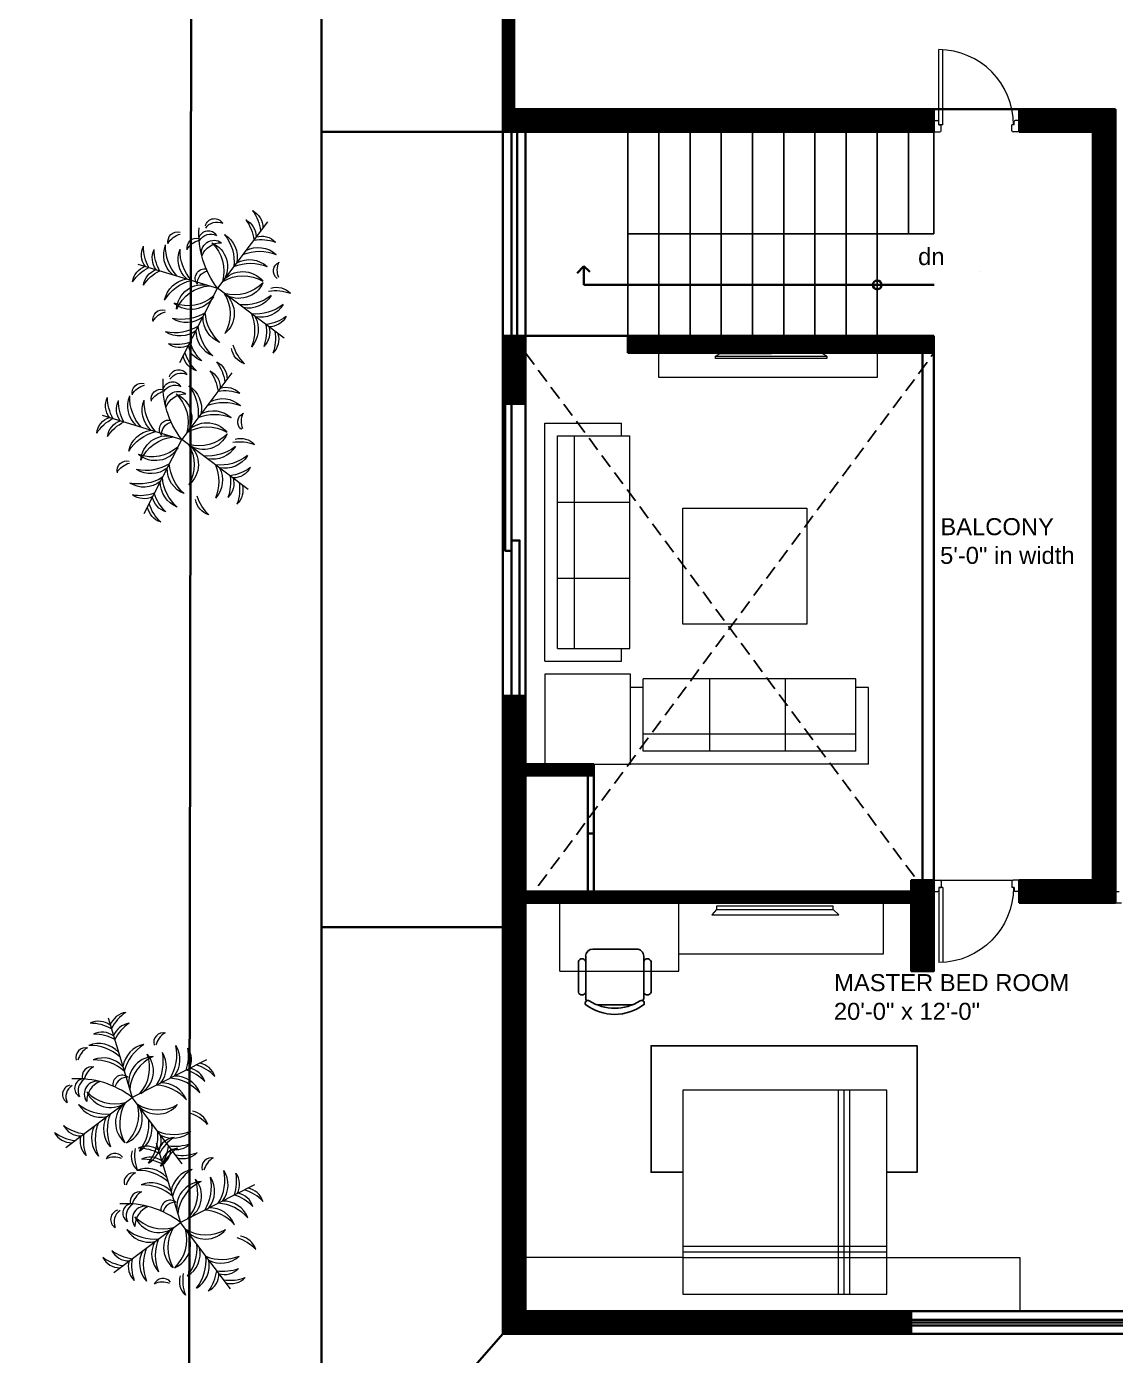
# Model space of a CAD drawing. Extents: x 47729 to 53274, y 8584 to 9735.
# Drawn here: x 48955.1 to 49339.1, y 8874 to 9342.7 of the extents above; entities that cross this region are included whole.
import ezdxf

# ---------------------------------------------------------------- set-up
doc = ezdxf.new("R2010")
doc.units = 0
doc.header["$LTSCALE"] = 100
doc.header["$MEASUREMENT"] = 0
doc.linetypes.add('HIDDENX2', pattern=[0.75, 0.5, -0.25])
doc.layers.get('0').update_dxf_attribs({"color": 250, "lineweight": 9})
for name, color, linetype in [('furniture', 185, 'Continuous'), ('Stairs', 140, 'Continuous'), ('TEXT', 7, 'Continuous')]:
    doc.layers.add(name, color=color, linetype=linetype)
for name, color, linetype, lineweight in [('hat', 8, 'Continuous', 5), ('landscape', 56, 'Continuous', 13), ('new interiors', 23, 'Continuous', 13), ('wall', 2, 'Continuous', 35), ('win', 5, 'Continuous', 9)]:
    doc.layers.add(name, color=color, linetype=linetype, lineweight=lineweight)
doc.styles.get("Standard").update_dxf_attribs({"font": 'arial.ttf'})
pattern_1 = [(45, (2979.66564, -2034.52665), (-0.265165043, 0.265165043), []), (45, (2979.84242, -2034.52665), (-0.265165043, 0.265165043), [])]

# ---------------------------------------------------------------- blocks, each defined once
blk = doc.blocks.new('plant')
for p in [(7.12, 8.39), (-10.32, 3.82), (-3.82, -10.32), (9.5, -5.56)]:
    blk.add_line(p, (0, 0))
for centre, radius, start, end in [((1.1, 8.06), 1.27, 19.4061, 138.4117), ((1.1, 6.08), 2.75, 64.2821, 107.8748), ((-0.53, 5.72), 5.72, 3.7404, 33.0435), ((2.96, 6.65), 2.54, 355.9541, 59.2885), ((3.93, 7.8), 2.54, 355.9541, 59.2885), ((0.44, 6.86), 5.72, 3.7404, 33.0435), ((-3.98, 6.92), 1.25, 46.7219, 182.5174), ((-3.73, 5.94), 1.76, 64.8486, 148.3181), ((-2.43, 6.01), 1.25, 46.7219, 182.5174), ((-11.85, 1.01), 11.89, 355.1413, 36.3226), ((-0.58, 6.01), 1.27, 19.4061, 138.4117), ((-2.19, 5.2), 5.9, 351.0353, 34.7007), ((0.64, 5.67), 3.52, 344.913, 55.0578), ((6.7, 1.55), 5.72, 66.2848, 95.5878), ((7.05, 5.15), 2.54, 40.0398, 103.3742), ((-7.25, 4.87), 2.54, 150.0398, 213.3742), ((-3.74, 5.77), 5.72, 176.2848, 205.5878), ((-5.84, 4.35), 2.54, 150.0398, 213.3742), ((-2.34, 5.25), 5.72, 176.2848, 205.5878), ((-1.46, 3.93), 3.52, 154.2704, 224.4152), ((1.24, 4.91), 5.9, 174.6276, 218.2929), ((-2.14, 4.16), 1.69, 18.5385, 158.6404), ((-2.18, 5.03), 1.76, 64.8486, 148.3181), ((0.22, 3.54), 3.43, 146.0295, 246.2382), ((2.42, 4.25), 5.19, 166.4763, 227.9977), ((-0.58, 4.03), 2.75, 64.2821, 107.8748), ((-0.65, 4.15), 3.52, 344.913, 55.0578), ((-3.49, 3.67), 5.9, 351.0353, 34.7007), ((5.73, 0.4), 5.72, 66.2848, 95.5878), ((6.08, 4), 2.54, 40.0398, 103.3742), ((-2.18, 2.49), 2.75, 53.4178, 123.7612), ((0, 0), 5.14, 97.7891, 98.2173), ((4.2, 0.03), 3.52, 44.2704, 114.4152), ((-7.26, 0.51), 2.54, 105.9541, 169.2885), ((-5.19, -2.46), 5.72, 113.7404, 143.0435), ((-5.55, -1.34), 3.52, 94.913, 165.0578), ((-4.13, -3.84), 5.9, 101.0353, 144.7007), ((0.71, 2.04), 1.24, 353.8899, 134.792), ((0.46, 1.04), 1.72, 30.1039, 108.3336), ((3.26, -1.41), 3.43, 36.0295, 136.2382), ((4.19, -2.85), 5.9, 64.6276, 108.2929), ((-3.67, -2.03), 3.52, 94.913, 165.0578), ((-2.26, -4.53), 5.9, 101.0353, 144.7007), ((-2.15, -2.83), 3.43, 73.0901, 173.2987), ((-0.94, -4.8), 5.19, 91.3306, 152.8519), ((3.16, -3.72), 5.19, 56.4763, 117.9977), ((1.75, 4.56), 5.19, 261.3306, 322.8519), ((2.6, 2.41), 3.43, 243.0901, 343.2987), ((8.33, 0.48), 1.27, 19.4061, 138.4117), ((8.33, -1.51), 2.75, 64.2821, 107.8748), ((-8.54, -2.76), 1.27, 340.9166, 99.9221), ((-10.27, -3.73), 2.75, 11.4535, 55.0461), ((-4.25, 2.42), 5.19, 256.4763, 317.9977), ((-3.54, 0.22), 3.43, 236.0295, 336.2382), ((2.83, -2.15), 3.43, 163.0901, 263.2987), ((4.8, -0.94), 5.19, 181.3306, 242.8519), ((3.01, 4.07), 5.9, 271.0353, 314.7007), ((3.97, 1.36), 3.52, 264.913, 335.0578), ((4.74, 3.06), 5.9, 271.0353, 314.7007), ((5.7, 0.35), 3.52, 264.913, 335.0578), ((-4.91, 1.24), 5.9, 264.6276, 308.2929), ((-2.08, -4.62), 5.9, 344.6276, 28.2929), ((0.75, -4.13), 3.52, 324.2704, 34.4152), ((-0.35, -5.63), 5.9, 344.6276, 28.2929), ((2.48, -5.14), 3.52, 324.2704, 34.4152), ((5.54, 1.52), 5.72, 283.7404, 313.0435), ((7.06, -1.76), 2.54, 275.9541, 339.2885), ((-5.26, -6.24), 2.54, 105.9541, 169.2885), ((-3.18, -9.21), 5.72, 113.7404, 143.0435), ((-5.6, -0.63), 5.9, 264.6276, 308.2929), ((-3.93, -1.46), 3.52, 244.2704, 314.4152), ((3.84, -4.13), 5.9, 191.0353, 234.7007), ((1.39, -5.57), 5.72, 346.2848, 15.5878), ((5, -5.3), 2.54, 320.0398, 23.3742), ((2.69, -6.33), 5.72, 346.2848, 15.5878), ((6.29, -6.05), 2.54, 320.0398, 23.3742), ((-4.63, -3.34), 3.52, 244.2704, 314.4152), ((1.34, -5.55), 3.52, 184.913, 255.0578), ((-5.25, -2.34), 5.72, 266.2848, 295.5878), ((-4.35, -5.84), 2.54, 240.0398, 303.3742), ((-0.51, -7.26), 2.54, 195.9541, 259.2885), ((2.46, -5.19), 5.72, 203.7404, 233.0435), ((-3.18, -8.97), 5.72, 346.2848, 15.5878), ((0.43, -8.7), 2.54, 320.0398, 23.3742), ((-1.03, -8.67), 2.54, 195.9541, 259.2885), ((1.93, -6.6), 5.72, 203.7404, 233.0435)]:
    blk.add_arc(centre, radius, start, end)
blk = doc.blocks.new('A$C3E6B4D04')
at = {"layer": 'new interiors', "ltscale": 0.1}
for p, q in [((84, 30), (0, 30)), ((0, 30), (0, 3)), ((84, 30), (84, 3)), ((79.5, 25.5), (4.5, 25.5)), ((4.5, 25.5), (4.5, 0)), ((27.94, 25.5), (27.94, 0)), ((54.66, 25.5), (54.66, 0)), ((79.5, 25.5), (79.5, 0)), ((79.5, 19.5), (4.5, 19.5)), ((4.5, 3), (0, 3)), ((79.5, 0), (4.5, 0)), ((84, 3), (79.5, 3))]:
    blk.add_line(p, q, dxfattribs=at)
blk = doc.blocks.new('doorinch')
at = {"ltscale": 2}
for p, q in [((-0.993, 0), (-0.993, 1)), ((-0.942, 0), (-0.942, 0.998)), ((-0.942, 0), (-0.993, 0))]:
    blk.add_line(p, q, dxfattribs=at)
blk.add_arc((-1, 0), 1, 0, 89.571, dxfattribs=at)
blk = doc.blocks.new('A$C1B7C5B7B')
at = {"layer": 'furniture'}
for p, q in [((64, 512), (64, 149)), ((512, 576), (128, 576)), ((576, 149), (576, 512)), ((0, 467), (0, 195)), ((641, 467), (641, 195)), ((161, 85), (479, 85))]:
    blk.add_line(p, q, dxfattribs=at)
for centre, major_axis, start_param, end_param in [((32, 457), (-23.6, 23.6), 4.210785, 6.784789), ((128, 512), (-45.3, -45.3), 3.926991, 5.497787), ((512, 512), (-45.3, -45.3), 2.356194, 3.926991), ((608, 457), (-23.6, 23.6), 4.210785, 6.784789), ((32, 204), (-23.6, -23.6), -0.501604, 2.0724), ((83, 99), (-16.5, -16.5), 3.368007, 6.13815), ((128, 149), (-45.3, -45.3), -0.785398, -0.303959), ((320, 473), (0, -419), -0.56591, 0.56591), ((557, 99), (-16.5, -16.5), 1.715832, 4.485975), ((512, 149), (-45.3, 45.3), 3.445551, 3.926991), ((608, 204), (-23.6, 23.6), 1.069192, 3.643197), ((320, 427), (0, -427), -0.643499, 0.643503)]:
    blk.add_ellipse(centre, major_axis=major_axis, ratio=1, start_param=start_param, end_param=end_param, dxfattribs=at)

msp = doc.modelspace()

# ---------------------------------------------------------------- hatches: boundary and pattern name
at = {"layer": 'wall', "ltscale": 0.12, "true_color": 0x636466}
h = msp.add_hatch(dxfattribs=at)
h.set_pattern_fill('ANSI32', color=251)
h.set_pattern_definition([(45, (-183.50385, 0), (-0.265165043, 0.265165043), []), (45, (-183.32707, 0), (-0.265165043, 0.265165043), [])])
h.paths.add_polyline_path([(49131.07, 9233.54), (49123.07, 9233.54), (49123.07, 9209.54), (49131.07, 9209.54)])
h.paths.add_polyline_path([(49472.18, 9457.54), (49452.18, 9457.54), (49131.07, 9457.54), (49123.07, 9457.54), (49123.07, 9313.54), (49127.07, 9313.54), (49127.07, 9453.54), (49468.18, 9453.54), (49468.18, 9172.17), (49472.18, 9176.12), (49472.18, 9227.54), (49472.18, 9233.54), (49472.18, 9305.54)])
h.paths.add_polyline_path([(49430.13, 9169.54), (49380.6, 9169.54), (49380.6, 9161.54), (49422.13, 9161.54), (49422.13, 9041.54), (49394.13, 9041.54), (49369.07, 9041.54), (49369.07, 9033.54), (49380.07, 9033.54), (49430.13, 9033.5), (49430.13, 9041.54), (49430.13, 9089.54)])
h.paths.add_polyline_path([(49472.18, 9041.54), (49430.13, 9041.54), (49430.13, 9033.49), (49441.01, 9033.49), (49470.18, 9033.54), (49470.18, 9009.54), (49470.18, 8913.54), (49470.18, 8889.54), (49470.18, 8883.54), (49388.07, 8883.54), (49388.07, 8881.54), (49472.18, 8881.54), (49472.18, 8889.54), (49472.18, 8913.54), (49472.18, 9009.54)])
h.paths.add_polyline_path([(49388.07, 8997.49), (49388.07, 9003.54), (49380.07, 9003.54), (49380.07, 8889.54), (49352.07, 8889.54), (49352.07, 8881.54), (49388.07, 8881.54), (49388.07, 8883.54)])
h.paths.add_polyline_path([(49275.07, 9033.54), (49269.14, 9041.54), (49267.07, 9041.54), (49267.07, 9009.54), (49275.07, 9009.54)])
h.paths.add_polyline_path([(49275.07, 9041.54), (49269.14, 9041.54), (49275.07, 9033.54)], flags=16)
h = msp.add_hatch(dxfattribs=at)
h.set_pattern_fill('ANSI32', color=251)
h.set_pattern_definition(pattern_1)
h.paths.add_polyline_path([(49127.07, 9313.54), (49123.07, 9313.54), (49123.07, 9305.54), (49131.07, 9305.54), (49275.07, 9305.54), (49275.07, 9313.54)])
h = msp.add_hatch(dxfattribs=at)
h.set_pattern_fill('ANSI32', color=251)
h.set_pattern_definition(pattern_1)
h.paths.add_polyline_path([(49331.07, 9305.54), (49331.07, 9041.54), (49305.07, 9041.54), (49305.07, 9033.54), (49339.07, 9033.54), (49339.07, 9041.54), (49339.07, 9313.54), (49305.07, 9313.54), (49305.07, 9305.54)])
h = msp.add_hatch(dxfattribs=at)
h.set_pattern_fill('ANSI32', color=251)
h.set_pattern_definition(pattern_1)
h.paths.add_polyline_path([(49167.07, 9233.54), (49167.07, 9227.54), (49275.07, 9227.54), (49275.07, 9233.54)])
h = msp.add_hatch(dxfattribs=at)
h.set_pattern_fill('ANSI32', color=251)
h.set_pattern_definition(pattern_1)
h.paths.add_polyline_path([(49131.07, 9078.56), (49155.07, 9078.56), (49155.07, 9082.56), (49131.07, 9082.56), (49131.07, 9106.56), (49123.07, 9106.56), (49123.07, 9024.97), (49123.07, 8881.54), (49267.07, 8881.54), (49267.07, 8889.54), (49131.07, 8889.54), (49131.07, 9033.54), (49134.04, 9037.54), (49131.07, 9037.54)])
h = msp.add_hatch(dxfattribs=at)
h.set_pattern_fill('ANSI32', color=251)
h.set_pattern_definition(pattern_1)
h.paths.add_polyline_path([(49267.07, 9037.54), (49134.04, 9037.54), (49131.07, 9033.54), (49267.07, 9033.54)])

# ---------------------------------------------------------------- linework, layer by layer
at = {"layer": 'hat', "linetype": 'HIDDENX2', "lineweight": -2, "ltscale": 0.1}
for p, q in [((49131.07, 9227.54), (49275.07, 9033.54)), ((49131.07, 9033.54), (49275.07, 9227.54)), ((49275.07, 9033.54), (49275.07, 9227.54))]:
    msp.add_line(p, q, dxfattribs=at)
at = {"layer": 'hat', "lineweight": -2, "ltscale": 0.1}
msp.add_lwpolyline([(49258.46, 8938.57), (49269.15, 8938.57), (49269.15, 8983.18), (49175.3, 8983.18), (49175.3, 8938.57), (49186.46, 8938.57)], dxfattribs=at)
msp.add_lwpolyline([(49258.46, 8938.57), (49269.15, 8938.57), (49269.15, 8983.18), (49175.3, 8983.18), (49175.3, 8938.57), (49186.46, 8938.57)], dxfattribs=at)
at = {"layer": 'new interiors'}
for p, q in [((49198.06, 9226.46), (49199.73, 9227.3)), ((49199.73, 9227.3), (49217.67, 9227.29)), ((49235.61, 9227.3), (49217.67, 9227.29)), ((49237.28, 9226.46), (49235.61, 9227.3))]:
    msp.add_line(p, q, dxfattribs=at)
at = {"layer": 'new interiors', "ltscale": 0.1}
for p, q in [((49143.13, 9009.45), (49143.13, 9033.45)), ((49143.13, 9009.45), (49143.13, 9033.45)), ((49143.13, 9009.45), (49143.13, 9033.45)), ((49143.13, 9009.45), (49143.13, 9033.45)), ((49185.13, 9009.45), (49185.13, 9033.45)), ((49185.13, 9009.45), (49185.13, 9033.45)), ((49185.13, 9009.45), (49185.13, 9033.45)), ((49185.13, 9009.45), (49185.13, 9033.45)), ((49185.13, 9009.45), (49185.13, 9033.45)), ((49185.13, 9009.45), (49185.13, 9033.45)), ((49185.13, 9009.45), (49185.13, 9033.45)), ((49185.13, 9009.45), (49185.13, 9033.45)), ((49185.13, 9009.45), (49185.13, 9033.45)), ((49185.13, 9009.45), (49185.13, 9033.45)), ((49185.13, 9009.45), (49185.13, 9033.45)), ((49185.13, 9009.45), (49185.13, 9033.45)), ((49185.13, 9009.45), (49185.13, 9033.45)), ((49185.13, 9009.45), (49185.13, 9033.45)), ((49185.13, 9009.45), (49185.13, 9033.45)), ((49185.13, 9009.45), (49185.13, 9033.45)), ((49257.13, 9033.45), (49257.13, 9015.45)), ((49257.13, 9033.45), (49257.13, 9015.45)), ((49257.13, 9033.45), (49257.13, 9015.45)), ((49257.13, 9033.45), (49257.13, 9015.45)), ((49257.13, 9033.45), (49257.13, 9015.45)), ((49257.13, 9033.45), (49257.13, 9015.45)), ((49257.13, 9033.45), (49257.13, 9015.45)), ((49257.13, 9033.45), (49257.13, 9015.45)), ((49257.13, 9015.45), (49185.13, 9015.45)), ((49257.13, 9015.45), (49185.13, 9015.45)), ((49257.13, 9015.45), (49185.13, 9015.45)), ((49257.13, 9015.45), (49185.13, 9015.45)), ((49257.13, 9015.45), (49185.13, 9015.45)), ((49257.13, 9015.45), (49185.13, 9015.45)), ((49257.13, 9015.45), (49185.13, 9015.45)), ((49257.13, 9015.45), (49185.13, 9015.45)), ((49143.13, 9009.45), (49185.13, 9009.45)), ((49143.13, 9009.45), (49185.13, 9009.45)), ((49143.13, 9009.45), (49185.13, 9009.45)), ((49143.13, 9009.45), (49185.13, 9009.45)), ((49258.46, 8967.54), (49186.46, 8967.54)), ((49186.46, 8967.54), (49186.46, 8895.54)), ((49258.46, 8967.54), (49186.46, 8967.54)), ((49186.46, 8967.54), (49186.46, 8895.54)), ((49241.46, 8895.54), (49241.46, 8967.54)), ((49241.46, 8895.54), (49241.46, 8967.54)), ((49243.46, 8895.54), (49243.46, 8967.54)), ((49243.46, 8895.54), (49243.46, 8967.54)), ((49245.46, 8895.54), (49245.46, 8967.54)), ((49245.46, 8895.54), (49245.46, 8967.54)), ((49258.46, 8895.54), (49258.46, 8967.54)), ((49258.46, 8895.54), (49258.46, 8967.54)), ((49186.46, 8912.54), (49258.46, 8912.54)), ((49186.46, 8912.54), (49258.46, 8912.54)), ((49186.46, 8910.54), (49258.46, 8910.54)), ((49186.46, 8910.54), (49258.46, 8910.54)), ((49186.46, 8908.54), (49131.07, 8908.54)), ((49186.46, 8908.54), (49258.46, 8908.54)), ((49186.46, 8908.54), (49258.46, 8908.54)), ((49258.46, 8908.54), (49305.34, 8908.54)), ((49305.34, 8908.54), (49305.34, 8889.54)), ((49186.46, 8895.54), (49258.46, 8895.54)), ((49186.46, 8895.54), (49258.46, 8895.54)), ((49186.46, 8889.54), (49258.46, 8889.54)), ((49186.46, 8889.54), (49258.46, 8889.54))]:
    msp.add_line(p, q, dxfattribs=at)
at = {"layer": 'new interiors', "linetype": 'ByBlock'}
for p, q in [((49198.33, 9031.26), (49196.69, 9029.41)), ((49198.33, 9031.26), (49196.69, 9029.41)), ((49198.33, 9031.26), (49196.69, 9029.41)), ((49198.33, 9031.26), (49196.69, 9029.41)), ((49198.33, 9031.26), (49196.69, 9029.41)), ((49198.33, 9031.26), (49196.69, 9029.41)), ((49198.33, 9031.26), (49196.69, 9029.41)), ((49198.33, 9031.26), (49196.69, 9029.41)), ((49196.69, 9029.41), (49241.5, 9029.41)), ((49196.69, 9029.41), (49241.5, 9029.41)), ((49196.69, 9029.41), (49241.5, 9029.41)), ((49196.69, 9029.41), (49241.5, 9029.41)), ((49196.69, 9029.41), (49241.5, 9029.41)), ((49196.69, 9029.41), (49241.5, 9029.41)), ((49196.69, 9029.41), (49241.5, 9029.41)), ((49196.69, 9029.41), (49241.5, 9029.41)), ((49239.58, 9031.26), (49241.5, 9029.41)), ((49239.58, 9031.26), (49241.5, 9029.41)), ((49239.58, 9031.26), (49241.5, 9029.41)), ((49239.58, 9031.26), (49241.5, 9029.41)), ((49239.58, 9031.26), (49241.5, 9029.41)), ((49239.58, 9031.26), (49241.5, 9029.41)), ((49239.58, 9031.26), (49241.5, 9029.41)), ((49239.58, 9031.26), (49241.5, 9029.41))]:
    msp.add_line(p, q, dxfattribs=at)
at = {"layer": 'new interiors'}
for points in [[(49178.07, 9227.54), (49255.07, 9227.54), (49255.07, 9218.87), (49178.07, 9218.87)], [(49198.06, 9226.46), (49237.28, 9226.46), (49237.28, 9225.6), (49198.06, 9225.6)], [(49186.49, 9172.76), (49230.22, 9172.76), (49230.22, 9131.86), (49186.49, 9131.86)]]:
    msp.add_lwpolyline(points, close=True, dxfattribs=at)
at = {"layer": 'new interiors', "linetype": 'ByBlock'}
for points in [[(49137.85, 9114.19), (49137.85, 9082.56), (49168.04, 9082.56), (49168.04, 9114.19)], [(49137.85, 9114.19), (49137.85, 9082.56), (49168.04, 9082.56), (49168.04, 9114.19)], [(49198.33, 9032.38), (49198.33, 9031.26), (49239.58, 9031.26), (49239.58, 9032.38)], [(49198.33, 9032.38), (49198.33, 9031.26), (49239.58, 9031.26), (49239.58, 9032.38)], [(49198.33, 9032.38), (49198.33, 9031.26), (49239.58, 9031.26), (49239.58, 9032.38)], [(49198.33, 9032.38), (49198.33, 9031.26), (49239.58, 9031.26), (49239.58, 9032.38)], [(49198.33, 9032.38), (49198.33, 9031.26), (49239.58, 9031.26), (49239.58, 9032.38)], [(49198.33, 9032.38), (49198.33, 9031.26), (49239.58, 9031.26), (49239.58, 9032.38)], [(49198.33, 9032.38), (49198.33, 9031.26), (49239.58, 9031.26), (49239.58, 9032.38)], [(49198.33, 9032.38), (49198.33, 9031.26), (49239.58, 9031.26), (49239.58, 9032.38)]]:
    msp.add_lwpolyline(points, close=True, dxfattribs=at)
at = {"layer": 'Stairs'}
for p, q in [((49167.07, 9268.38), (49167.07, 9305.54)), ((49167.07, 9305.54), (49167.07, 9269.54)), ((49178.07, 9305.54), (49178.07, 9269.54)), ((49189.07, 9305.54), (49189.07, 9269.54)), ((49200.07, 9305.54), (49200.07, 9269.54)), ((49211.07, 9305.54), (49211.07, 9269.54)), ((49222.07, 9305.54), (49222.07, 9269.54)), ((49233.07, 9305.54), (49233.07, 9269.54)), ((49244.07, 9305.54), (49244.07, 9269.54)), ((49255.07, 9305.54), (49255.07, 9269.54)), ((49266.07, 9305.54), (49266.07, 9269.54)), ((49275.07, 9269.54), (49275.07, 9305.54)), ((49167.07, 9269.54), (49275.07, 9269.54)), ((49167.07, 9268.38), (49167.07, 9233.54)), ((49178.07, 9269.54), (49178.07, 9233.54)), ((49189.07, 9269.54), (49189.07, 9233.54)), ((49200.07, 9269.54), (49200.07, 9233.54)), ((49211.07, 9269.54), (49211.07, 9233.54)), ((49222.07, 9269.54), (49222.07, 9233.54)), ((49233.07, 9269.54), (49233.07, 9233.54)), ((49244.07, 9269.54), (49244.07, 9233.54)), ((49255.07, 9269.54), (49255.07, 9233.54))]:
    msp.add_line(p, q, dxfattribs=at)
at = {"layer": 'wall', "ltscale": 0.12}
msp.add_line((49013.58, 9680.42), (49012.14, 8704.42), dxfattribs=at)
at = {"layer": 'wall', "color": 1, "ltscale": 0.12}
for p, q in [((49013.58, 9680.42), (49012.14, 8704.42)), ((49123.07, 9305.54), (49059.07, 9305.54)), ((49123.07, 9024.97), (49059.07, 9024.97)), ((49059.07, 8808.97), (49123.07, 8881.54))]:
    msp.add_line(p, q, dxfattribs=at)
at = {"layer": 'wall', "linetype": 'ByBlock'}
for p, q in [((49123.07, 9457.54), (49123.07, 9305.54)), ((49127.07, 9453.54), (49127.07, 9313.54)), ((49123.07, 9305.54), (49123.07, 9313.54)), ((49127.07, 9313.54), (49123.07, 9313.54)), ((49275.07, 9313.54), (49127.07, 9313.54)), ((49275.07, 9305.54), (49275.07, 9313.54)), ((49305.07, 9313.54), (49339.07, 9313.54)), ((49305.07, 9305.54), (49305.07, 9313.54)), ((49339.07, 9313.54), (49339.07, 9041.54)), ((49123.07, 9305.54), (49131.07, 9305.54)), ((49275.07, 9305.54), (49131.07, 9305.54)), ((49305.07, 9305.54), (49331.07, 9305.54)), ((49331.07, 9041.54), (49331.07, 9305.54)), ((49123.07, 9209.54), (49123.07, 9233.54)), ((49123.07, 9233.54), (49131.07, 9233.54)), ((49275.07, 9233.54), (49131.07, 9233.54)), ((49131.07, 9233.54), (49131.07, 9209.54)), ((49167.07, 9233.54), (49167.07, 9227.54)), ((49275.07, 9233.54), (49275.07, 9227.54)), ((49167.07, 9227.54), (49275.07, 9227.54)), ((49131.07, 9209.54), (49123.07, 9209.54)), ((49123.07, 9106.56), (49123.07, 8881.54)), ((49131.07, 9106.56), (49123.07, 9106.56)), ((49123.07, 9106.56), (49123.07, 9024.97)), ((49131.07, 9106.56), (49131.07, 9082.56)), ((49155.07, 9082.56), (49131.07, 9082.56)), ((49155.07, 9082.56), (49155.07, 9078.56)), ((49155.07, 9078.56), (49131.07, 9078.56)), ((49131.07, 9037.54), (49131.07, 9078.56)), ((49305.07, 9033.54), (49305.07, 9041.54)), ((49305.07, 9041.54), (49331.07, 9041.54)), ((49339.07, 9041.54), (49339.07, 9033.54)), ((49155.07, 9037.54), (49131.07, 9037.54)), ((49131.07, 9037.54), (49267.07, 9037.54)), ((49131.07, 8889.54), (49131.07, 9033.54)), ((49131.07, 9033.54), (49131.07, 9024.97)), ((49131.07, 9033.54), (49155.07, 9033.54)), ((49131.07, 9033.54), (49267.07, 9033.54)), ((49275.07, 9009.54), (49275.07, 9033.54)), ((49305.07, 9033.54), (49339.07, 9033.54)), ((49267.07, 9024.97), (49267.07, 9009.54)), ((49131.07, 8936.97), (49131.07, 8937.97)), ((49131.07, 8936.97), (49131.07, 8928.97)), ((49131.07, 8889.54), (49267.07, 8889.54)), ((49267.07, 8889.54), (49267.07, 8881.54)), ((49267.07, 8881.54), (49123.07, 8881.54))]:
    msp.add_line(p, q, dxfattribs=at)
at = {"layer": 'wall', "color": 5, "ltscale": 0.12}
for p, q in [((49275.07, 9313.54), (49275.07, 9313.54)), ((49275.07, 9313.54), (49305.07, 9313.54)), ((49291.63, 9313.54), (49291.63, 9313.54)), ((49123.07, 9305.54), (49123.07, 9233.54)), ((49126.07, 9305.54), (49126.07, 9233.54)), ((49128.07, 9305.54), (49128.07, 9233.54)), ((49131.07, 9305.54), (49131.07, 9233.54)), ((49275.07, 9305.54), (49275.07, 9305.54)), ((49331.07, 9305.54), (49331.07, 9305.54)), ((49151.63, 9258.17), (49149.21, 9255.72)), ((49151.63, 9251.54), (49151.63, 9258.17)), ((49151.63, 9258.17), (49153.68, 9256.15)), ((49153.68, 9256.15), (49153.68, 9256.15)), ((49291.63, 9256.31), (49291.63, 9256.31)), ((49275.15, 9251.54), (49151.63, 9251.54)), ((49271.07, 9227.54), (49271.07, 9041.14)), ((49275.07, 9227.54), (49275.07, 9041.14)), ((49123.07, 9106.56), (49123.07, 9209.54)), ((49131.07, 9209.54), (49131.07, 9106.56)), ((49153.05, 9058.05), (49155.07, 9058.05)), ((49275.07, 9041.14), (49275.07, 9045.14)), ((49339.07, 9041.54), (49339.07, 9041.54)), ((49267.07, 9033.54), (49267.07, 9024.97)), ((49267.07, 9033.54), (49267.07, 9033.54)), ((49131.07, 9024.97), (49131.07, 9024.97)), ((49131.07, 9024.97), (49131.07, 9024.97)), ((49267.07, 8889.54), (49352.07, 8889.54)), ((49267.07, 8886.54), (49352.07, 8886.54)), ((49267.07, 8885.54), (49352.07, 8885.54)), ((49267.07, 8884.54), (49352.07, 8884.54)), ((49267.07, 8881.54), (49352.07, 8881.54))]:
    msp.add_line(p, q, dxfattribs=at)
at = {"layer": 'wall', "color": 1, "ltscale": 0.12}
msp.add_lwpolyline([(49524.18, 9041.54), (49524.18, 8808.97), (49059.07, 8808.97), (49059.07, 9521.54), (49524.18, 9521.54), (49524.18, 9227.54), (49596.18, 9227.54)], dxfattribs=at)
at = {"layer": 'wall', "color": 5, "ltscale": 0.12}
for points in [[(49126.07, 9157.78), (49123.79, 9157.78), (49123.79, 9209.54), (49126.07, 9209.54)], [(49126.07, 9161.4), (49128.94, 9161.4), (49128.94, 9106.56), (49126.07, 9106.56)], [(49153.05, 9078.56), (49155.07, 9078.56), (49155.07, 9037.54), (49153.05, 9037.54)]]:
    msp.add_lwpolyline(points, close=True, dxfattribs=at)
at = {"layer": 'wall', "linetype": 'ByBlock'}
msp.add_lwpolyline([(49267.07, 9041.54), (49275.07, 9041.54), (49275.07, 9009.54), (49267.07, 9009.54)], close=True, dxfattribs=at)
at = {"layer": 'wall', "color": 5, "ltscale": 0.12}
msp.add_circle((49255.07, 9251.54), 1.56, dxfattribs=at)
at = {"layer": 'win'}
for p, q in [((49275.07, 9309.54), (49276.42, 9309.54)), ((49275.07, 9309.54), (49276.42, 9309.54)), ((49275.07, 9309.54), (49276.42, 9309.54)), ((49275.07, 9309.54), (49276.42, 9309.54)), ((49275.07, 9309.54), (49276.42, 9309.54)), ((49275.07, 9309.54), (49276.42, 9309.54)), ((49275.07, 9309.54), (49276.42, 9309.54)), ((49275.07, 9309.54), (49276.42, 9309.54)), ((49275.07, 9309.54), (49276.42, 9309.54)), ((49275.07, 9309.54), (49276.42, 9309.54)), ((49275.07, 9309.54), (49276.42, 9309.54)), ((49275.07, 9309.54), (49276.42, 9309.54)), ((49275.07, 9309.54), (49276.42, 9309.54)), ((49275.07, 9309.54), (49276.42, 9309.54)), ((49275.07, 9309.54), (49276.42, 9309.54)), ((49275.07, 9309.54), (49276.42, 9309.54)), ((49276.82, 9308.04), (49276.82, 9309.14)), ((49276.82, 9308.04), (49276.82, 9309.14)), ((49276.82, 9308.04), (49276.82, 9309.14)), ((49276.82, 9308.04), (49276.82, 9309.14)), ((49276.82, 9308.04), (49276.82, 9309.14)), ((49276.82, 9308.04), (49276.82, 9309.14)), ((49276.82, 9308.04), (49276.82, 9309.14)), ((49276.82, 9308.04), (49276.82, 9309.14)), ((49276.82, 9308.04), (49276.82, 9309.14)), ((49276.82, 9308.04), (49276.82, 9309.14)), ((49276.82, 9308.04), (49276.82, 9309.14)), ((49276.82, 9308.04), (49276.82, 9309.14)), ((49276.82, 9308.04), (49276.82, 9309.14)), ((49276.82, 9308.04), (49276.82, 9309.14)), ((49276.82, 9308.04), (49276.82, 9309.14)), ((49276.82, 9308.04), (49276.82, 9309.14)), ((49303.32, 9308.04), (49303.32, 9309.14)), ((49303.32, 9308.04), (49303.32, 9309.14)), ((49303.32, 9308.04), (49303.32, 9309.14)), ((49303.32, 9308.04), (49303.32, 9309.14)), ((49303.32, 9308.04), (49303.32, 9309.14)), ((49303.32, 9308.04), (49303.32, 9309.14)), ((49303.32, 9308.04), (49303.32, 9309.14)), ((49303.32, 9308.04), (49303.32, 9309.14)), ((49303.32, 9308.04), (49303.32, 9309.14)), ((49303.32, 9308.04), (49303.32, 9309.14)), ((49303.32, 9308.04), (49303.32, 9309.14)), ((49303.32, 9308.04), (49303.32, 9309.14)), ((49303.32, 9308.04), (49303.32, 9309.14)), ((49303.32, 9308.04), (49303.32, 9309.14)), ((49303.32, 9308.04), (49303.32, 9309.14)), ((49303.32, 9308.04), (49303.32, 9309.14)), ((49305.07, 9309.54), (49303.72, 9309.54)), ((49305.07, 9309.54), (49303.72, 9309.54)), ((49305.07, 9309.54), (49303.72, 9309.54)), ((49305.07, 9309.54), (49303.72, 9309.54)), ((49305.07, 9309.54), (49303.72, 9309.54)), ((49305.07, 9309.54), (49303.72, 9309.54)), ((49305.07, 9309.54), (49303.72, 9309.54)), ((49305.07, 9309.54), (49303.72, 9309.54)), ((49305.07, 9309.54), (49303.72, 9309.54)), ((49305.07, 9309.54), (49303.72, 9309.54)), ((49305.07, 9309.54), (49303.72, 9309.54)), ((49305.07, 9309.54), (49303.72, 9309.54)), ((49305.07, 9309.54), (49303.72, 9309.54)), ((49305.07, 9309.54), (49303.72, 9309.54)), ((49305.07, 9309.54), (49303.72, 9309.54)), ((49305.07, 9309.54), (49303.72, 9309.54)), ((49275.07, 9305.54), (49277.17, 9305.54)), ((49275.07, 9305.54), (49277.17, 9305.54)), ((49275.07, 9305.54), (49277.17, 9305.54)), ((49275.07, 9305.54), (49277.17, 9305.54)), ((49275.07, 9305.54), (49277.17, 9305.54)), ((49275.07, 9305.54), (49277.17, 9305.54)), ((49275.07, 9305.54), (49277.17, 9305.54)), ((49275.07, 9305.54), (49277.17, 9305.54)), ((49275.07, 9305.54), (49277.17, 9305.54)), ((49275.07, 9305.54), (49277.17, 9305.54)), ((49275.07, 9305.54), (49277.17, 9305.54)), ((49275.07, 9305.54), (49277.17, 9305.54)), ((49275.07, 9305.54), (49277.17, 9305.54)), ((49275.07, 9305.54), (49277.17, 9305.54)), ((49275.07, 9305.54), (49277.17, 9305.54)), ((49275.07, 9305.54), (49277.17, 9305.54)), ((49276.82, 9308.04), (49277.57, 9308.04)), ((49276.82, 9308.04), (49277.57, 9308.04)), ((49276.82, 9308.04), (49277.57, 9308.04)), ((49276.82, 9308.04), (49277.57, 9308.04)), ((49276.82, 9308.04), (49277.57, 9308.04)), ((49276.82, 9308.04), (49277.57, 9308.04)), ((49276.82, 9308.04), (49277.57, 9308.04)), ((49276.82, 9308.04), (49277.57, 9308.04)), ((49276.82, 9308.04), (49277.57, 9308.04)), ((49276.82, 9308.04), (49277.57, 9308.04)), ((49276.82, 9308.04), (49277.57, 9308.04)), ((49276.82, 9308.04), (49277.57, 9308.04)), ((49276.82, 9308.04), (49277.57, 9308.04)), ((49276.82, 9308.04), (49277.57, 9308.04)), ((49276.82, 9308.04), (49277.57, 9308.04)), ((49276.82, 9308.04), (49277.57, 9308.04)), ((49277.57, 9305.94), (49277.57, 9308.04)), ((49277.57, 9305.94), (49277.57, 9308.04)), ((49277.57, 9305.94), (49277.57, 9308.04)), ((49277.57, 9305.94), (49277.57, 9308.04)), ((49277.57, 9305.94), (49277.57, 9308.04)), ((49277.57, 9305.94), (49277.57, 9308.04)), ((49277.57, 9305.94), (49277.57, 9308.04)), ((49277.57, 9305.94), (49277.57, 9308.04)), ((49277.57, 9305.94), (49277.57, 9308.04)), ((49277.57, 9305.94), (49277.57, 9308.04)), ((49277.57, 9305.94), (49277.57, 9308.04)), ((49277.57, 9305.94), (49277.57, 9308.04)), ((49277.57, 9305.94), (49277.57, 9308.04)), ((49277.57, 9305.94), (49277.57, 9308.04)), ((49277.57, 9305.94), (49277.57, 9308.04)), ((49277.57, 9305.94), (49277.57, 9308.04)), ((49302.57, 9305.94), (49302.57, 9308.04)), ((49303.32, 9308.04), (49302.57, 9308.04)), ((49302.57, 9305.94), (49302.57, 9308.04)), ((49303.32, 9308.04), (49302.57, 9308.04)), ((49302.57, 9305.94), (49302.57, 9308.04)), ((49303.32, 9308.04), (49302.57, 9308.04)), ((49302.57, 9305.94), (49302.57, 9308.04)), ((49303.32, 9308.04), (49302.57, 9308.04)), ((49302.57, 9305.94), (49302.57, 9308.04)), ((49303.32, 9308.04), (49302.57, 9308.04)), ((49302.57, 9305.94), (49302.57, 9308.04)), ((49303.32, 9308.04), (49302.57, 9308.04)), ((49302.57, 9305.94), (49302.57, 9308.04)), ((49303.32, 9308.04), (49302.57, 9308.04)), ((49302.57, 9305.94), (49302.57, 9308.04)), ((49303.32, 9308.04), (49302.57, 9308.04)), ((49302.57, 9305.94), (49302.57, 9308.04)), ((49303.32, 9308.04), (49302.57, 9308.04)), ((49302.57, 9305.94), (49302.57, 9308.04)), ((49303.32, 9308.04), (49302.57, 9308.04)), ((49302.57, 9305.94), (49302.57, 9308.04)), ((49303.32, 9308.04), (49302.57, 9308.04)), ((49302.57, 9305.94), (49302.57, 9308.04)), ((49303.32, 9308.04), (49302.57, 9308.04)), ((49302.57, 9305.94), (49302.57, 9308.04)), ((49303.32, 9308.04), (49302.57, 9308.04)), ((49302.57, 9305.94), (49302.57, 9308.04)), ((49303.32, 9308.04), (49302.57, 9308.04)), ((49302.57, 9305.94), (49302.57, 9308.04)), ((49303.32, 9308.04), (49302.57, 9308.04)), ((49302.57, 9305.94), (49302.57, 9308.04)), ((49303.32, 9308.04), (49302.57, 9308.04)), ((49305.07, 9305.54), (49302.97, 9305.54)), ((49305.07, 9305.54), (49302.97, 9305.54)), ((49305.07, 9305.54), (49302.97, 9305.54)), ((49305.07, 9305.54), (49302.97, 9305.54)), ((49305.07, 9305.54), (49302.97, 9305.54)), ((49305.07, 9305.54), (49302.97, 9305.54)), ((49305.07, 9305.54), (49302.97, 9305.54)), ((49305.07, 9305.54), (49302.97, 9305.54)), ((49305.07, 9305.54), (49302.97, 9305.54)), ((49305.07, 9305.54), (49302.97, 9305.54)), ((49305.07, 9305.54), (49302.97, 9305.54)), ((49305.07, 9305.54), (49302.97, 9305.54)), ((49305.07, 9305.54), (49302.97, 9305.54)), ((49305.07, 9305.54), (49302.97, 9305.54)), ((49305.07, 9305.54), (49302.97, 9305.54)), ((49305.07, 9305.54), (49302.97, 9305.54)), ((49275.07, 9041.54), (49277.17, 9041.54)), ((49275.07, 9041.54), (49277.17, 9041.54)), ((49275.07, 9041.54), (49277.17, 9041.54)), ((49275.07, 9041.54), (49277.17, 9041.54)), ((49275.07, 9041.54), (49277.17, 9041.54)), ((49275.07, 9041.54), (49277.17, 9041.54)), ((49275.07, 9041.54), (49277.17, 9041.54)), ((49275.07, 9041.54), (49277.17, 9041.54)), ((49275.07, 9041.54), (49277.17, 9041.54)), ((49275.07, 9041.54), (49277.17, 9041.54)), ((49275.07, 9041.54), (49277.17, 9041.54)), ((49275.07, 9041.54), (49277.17, 9041.54)), ((49275.07, 9041.54), (49277.17, 9041.54)), ((49275.07, 9041.54), (49277.17, 9041.54)), ((49275.07, 9041.54), (49277.17, 9041.54)), ((49275.07, 9041.54), (49277.17, 9041.54)), ((49277.17, 9041.54), (49302.97, 9041.54)), ((49277.17, 9041.54), (49302.97, 9041.54)), ((49277.17, 9041.54), (49302.97, 9041.54)), ((49277.17, 9041.54), (49302.97, 9041.54)), ((49277.17, 9041.54), (49302.97, 9041.54)), ((49277.17, 9041.54), (49302.97, 9041.54)), ((49277.17, 9041.54), (49302.97, 9041.54)), ((49277.17, 9041.54), (49302.97, 9041.54)), ((49277.17, 9041.54), (49302.97, 9041.54)), ((49277.17, 9041.54), (49302.97, 9041.54)), ((49277.17, 9041.54), (49302.97, 9041.54)), ((49277.17, 9041.54), (49302.97, 9041.54)), ((49277.17, 9041.54), (49302.97, 9041.54)), ((49277.17, 9041.54), (49302.97, 9041.54)), ((49277.17, 9041.54), (49302.97, 9041.54)), ((49277.17, 9041.54), (49302.97, 9041.54)), ((49305.07, 9041.54), (49302.97, 9041.54)), ((49305.07, 9041.54), (49302.97, 9041.54)), ((49305.07, 9041.54), (49302.97, 9041.54)), ((49305.07, 9041.54), (49302.97, 9041.54)), ((49305.07, 9041.54), (49302.97, 9041.54)), ((49305.07, 9041.54), (49302.97, 9041.54)), ((49305.07, 9041.54), (49302.97, 9041.54)), ((49305.07, 9041.54), (49302.97, 9041.54)), ((49305.07, 9041.54), (49302.97, 9041.54)), ((49305.07, 9041.54), (49302.97, 9041.54)), ((49305.07, 9041.54), (49302.97, 9041.54)), ((49305.07, 9041.54), (49302.97, 9041.54)), ((49305.07, 9041.54), (49302.97, 9041.54)), ((49305.07, 9041.54), (49302.97, 9041.54)), ((49305.07, 9041.54), (49302.97, 9041.54)), ((49305.07, 9041.54), (49302.97, 9041.54)), ((49275.07, 9037.54), (49276.42, 9037.54)), ((49275.07, 9037.54), (49276.42, 9037.54)), ((49275.07, 9037.54), (49276.42, 9037.54)), ((49275.07, 9037.54), (49276.42, 9037.54)), ((49275.07, 9037.54), (49276.42, 9037.54)), ((49275.07, 9037.54), (49276.42, 9037.54)), ((49275.07, 9037.54), (49276.42, 9037.54)), ((49275.07, 9037.54), (49276.42, 9037.54)), ((49275.07, 9037.54), (49276.42, 9037.54)), ((49275.07, 9037.54), (49276.42, 9037.54)), ((49275.07, 9037.54), (49276.42, 9037.54)), ((49275.07, 9037.54), (49276.42, 9037.54)), ((49275.07, 9037.54), (49276.42, 9037.54)), ((49275.07, 9037.54), (49276.42, 9037.54)), ((49275.07, 9037.54), (49276.42, 9037.54)), ((49275.07, 9037.54), (49276.42, 9037.54)), ((49276.82, 9039.04), (49276.82, 9037.94)), ((49276.82, 9039.04), (49277.57, 9039.04)), ((49276.82, 9039.04), (49276.82, 9037.94)), ((49276.82, 9039.04), (49277.57, 9039.04)), ((49276.82, 9039.04), (49276.82, 9037.94)), ((49276.82, 9039.04), (49277.57, 9039.04)), ((49276.82, 9039.04), (49276.82, 9037.94)), ((49276.82, 9039.04), (49277.57, 9039.04)), ((49276.82, 9039.04), (49276.82, 9037.94)), ((49276.82, 9039.04), (49277.57, 9039.04)), ((49276.82, 9039.04), (49276.82, 9037.94)), ((49276.82, 9039.04), (49277.57, 9039.04)), ((49276.82, 9039.04), (49276.82, 9037.94)), ((49276.82, 9039.04), (49277.57, 9039.04)), ((49276.82, 9039.04), (49276.82, 9037.94)), ((49276.82, 9039.04), (49277.57, 9039.04)), ((49276.82, 9039.04), (49276.82, 9037.94)), ((49276.82, 9039.04), (49277.57, 9039.04)), ((49276.82, 9039.04), (49276.82, 9037.94)), ((49276.82, 9039.04), (49277.57, 9039.04)), ((49276.82, 9039.04), (49276.82, 9037.94)), ((49276.82, 9039.04), (49277.57, 9039.04)), ((49276.82, 9039.04), (49276.82, 9037.94)), ((49276.82, 9039.04), (49277.57, 9039.04)), ((49276.82, 9039.04), (49276.82, 9037.94)), ((49276.82, 9039.04), (49277.57, 9039.04)), ((49276.82, 9039.04), (49276.82, 9037.94)), ((49276.82, 9039.04), (49277.57, 9039.04)), ((49276.82, 9039.04), (49276.82, 9037.94)), ((49276.82, 9039.04), (49277.57, 9039.04)), ((49276.82, 9039.04), (49276.82, 9037.94)), ((49276.82, 9039.04), (49277.57, 9039.04)), ((49277.57, 9041.14), (49277.57, 9039.04)), ((49277.57, 9041.14), (49277.57, 9039.04)), ((49277.57, 9041.14), (49277.57, 9039.04)), ((49277.57, 9041.14), (49277.57, 9039.04)), ((49277.57, 9041.14), (49277.57, 9039.04)), ((49277.57, 9041.14), (49277.57, 9039.04)), ((49277.57, 9041.14), (49277.57, 9039.04)), ((49277.57, 9041.14), (49277.57, 9039.04)), ((49277.57, 9041.14), (49277.57, 9039.04)), ((49277.57, 9041.14), (49277.57, 9039.04)), ((49277.57, 9041.14), (49277.57, 9039.04)), ((49277.57, 9041.14), (49277.57, 9039.04)), ((49277.57, 9041.14), (49277.57, 9039.04)), ((49277.57, 9041.14), (49277.57, 9039.04)), ((49277.57, 9041.14), (49277.57, 9039.04)), ((49277.57, 9041.14), (49277.57, 9039.04)), ((49302.57, 9041.14), (49302.57, 9039.04)), ((49302.57, 9041.14), (49302.57, 9039.04)), ((49302.57, 9041.14), (49302.57, 9039.04)), ((49302.57, 9041.14), (49302.57, 9039.04)), ((49302.57, 9041.14), (49302.57, 9039.04)), ((49302.57, 9041.14), (49302.57, 9039.04)), ((49302.57, 9041.14), (49302.57, 9039.04)), ((49302.57, 9041.14), (49302.57, 9039.04)), ((49302.57, 9041.14), (49302.57, 9039.04)), ((49302.57, 9041.14), (49302.57, 9039.04)), ((49302.57, 9041.14), (49302.57, 9039.04)), ((49302.57, 9041.14), (49302.57, 9039.04)), ((49302.57, 9041.14), (49302.57, 9039.04)), ((49302.57, 9041.14), (49302.57, 9039.04)), ((49302.57, 9041.14), (49302.57, 9039.04)), ((49302.57, 9041.14), (49302.57, 9039.04)), ((49303.32, 9039.04), (49302.57, 9039.04)), ((49303.32, 9039.04), (49302.57, 9039.04)), ((49303.32, 9039.04), (49302.57, 9039.04)), ((49303.32, 9039.04), (49302.57, 9039.04)), ((49303.32, 9039.04), (49302.57, 9039.04)), ((49303.32, 9039.04), (49302.57, 9039.04)), ((49303.32, 9039.04), (49302.57, 9039.04)), ((49303.32, 9039.04), (49302.57, 9039.04)), ((49303.32, 9039.04), (49302.57, 9039.04)), ((49303.32, 9039.04), (49302.57, 9039.04)), ((49303.32, 9039.04), (49302.57, 9039.04)), ((49303.32, 9039.04), (49302.57, 9039.04)), ((49303.32, 9039.04), (49302.57, 9039.04)), ((49303.32, 9039.04), (49302.57, 9039.04)), ((49303.32, 9039.04), (49302.57, 9039.04)), ((49303.32, 9039.04), (49302.57, 9039.04)), ((49303.32, 9039.04), (49303.32, 9037.94)), ((49303.32, 9039.04), (49303.32, 9037.94)), ((49303.32, 9039.04), (49303.32, 9037.94)), ((49303.32, 9039.04), (49303.32, 9037.94)), ((49303.32, 9039.04), (49303.32, 9037.94)), ((49303.32, 9039.04), (49303.32, 9037.94)), ((49303.32, 9039.04), (49303.32, 9037.94)), ((49303.32, 9039.04), (49303.32, 9037.94)), ((49303.32, 9039.04), (49303.32, 9037.94)), ((49303.32, 9039.04), (49303.32, 9037.94)), ((49303.32, 9039.04), (49303.32, 9037.94)), ((49303.32, 9039.04), (49303.32, 9037.94)), ((49303.32, 9039.04), (49303.32, 9037.94)), ((49303.32, 9039.04), (49303.32, 9037.94)), ((49303.32, 9039.04), (49303.32, 9037.94)), ((49303.32, 9039.04), (49303.32, 9037.94)), ((49305.07, 9037.54), (49303.72, 9037.54)), ((49305.07, 9037.54), (49303.72, 9037.54)), ((49305.07, 9037.54), (49303.72, 9037.54)), ((49305.07, 9037.54), (49303.72, 9037.54)), ((49305.07, 9037.54), (49303.72, 9037.54)), ((49305.07, 9037.54), (49303.72, 9037.54)), ((49305.07, 9037.54), (49303.72, 9037.54)), ((49305.07, 9037.54), (49303.72, 9037.54)), ((49305.07, 9037.54), (49303.72, 9037.54)), ((49305.07, 9037.54), (49303.72, 9037.54)), ((49305.07, 9037.54), (49303.72, 9037.54)), ((49305.07, 9037.54), (49303.72, 9037.54)), ((49305.07, 9037.54), (49303.72, 9037.54)), ((49305.07, 9037.54), (49303.72, 9037.54)), ((49305.07, 9037.54), (49303.72, 9037.54)), ((49305.07, 9037.54), (49303.72, 9037.54)), ((49339.07, 9037.54), (49340.42, 9037.54)), ((49339.07, 9033.54), (49341.17, 9033.54))]:
    msp.add_line(p, q, dxfattribs=at)
for centre, start, end in [((49276.42, 9309.14), 0, 90), ((49276.42, 9309.14), 0, 90), ((49276.42, 9309.14), 0, 90), ((49276.42, 9309.14), 0, 90), ((49276.42, 9309.14), 0, 90), ((49276.42, 9309.14), 0, 90), ((49276.42, 9309.14), 0, 90), ((49276.42, 9309.14), 0, 90), ((49276.42, 9309.14), 0, 90), ((49276.42, 9309.14), 0, 90), ((49276.42, 9309.14), 0, 90), ((49276.42, 9309.14), 0, 90), ((49276.42, 9309.14), 0, 90), ((49276.42, 9309.14), 0, 90), ((49276.42, 9309.14), 0, 90), ((49276.42, 9309.14), 0, 90), ((49303.72, 9309.14), 90, 180), ((49303.72, 9309.14), 90, 180), ((49303.72, 9309.14), 90, 180), ((49303.72, 9309.14), 90, 180), ((49303.72, 9309.14), 90, 180), ((49303.72, 9309.14), 90, 180), ((49303.72, 9309.14), 90, 180), ((49303.72, 9309.14), 90, 180), ((49303.72, 9309.14), 90, 180), ((49303.72, 9309.14), 90, 180), ((49303.72, 9309.14), 90, 180), ((49303.72, 9309.14), 90, 180), ((49303.72, 9309.14), 90, 180), ((49303.72, 9309.14), 90, 180), ((49303.72, 9309.14), 90, 180), ((49303.72, 9309.14), 90, 180), ((49277.17, 9305.94), 270, 0), ((49277.17, 9305.94), 270, 0), ((49277.17, 9305.94), 270, 0), ((49277.17, 9305.94), 270, 0), ((49277.17, 9305.94), 270, 0), ((49277.17, 9305.94), 270, 0), ((49277.17, 9305.94), 270, 0), ((49277.17, 9305.94), 270, 0), ((49277.17, 9305.94), 270, 0), ((49277.17, 9305.94), 270, 0), ((49277.17, 9305.94), 270, 0), ((49277.17, 9305.94), 270, 0), ((49277.17, 9305.94), 270, 0), ((49277.17, 9305.94), 270, 0), ((49277.17, 9305.94), 270, 0), ((49277.17, 9305.94), 270, 0), ((49302.97, 9305.94), 180, 270), ((49302.97, 9305.94), 180, 270), ((49302.97, 9305.94), 180, 270), ((49302.97, 9305.94), 180, 270), ((49302.97, 9305.94), 180, 270), ((49302.97, 9305.94), 180, 270), ((49302.97, 9305.94), 180, 270), ((49302.97, 9305.94), 180, 270), ((49302.97, 9305.94), 180, 270), ((49302.97, 9305.94), 180, 270), ((49302.97, 9305.94), 180, 270), ((49302.97, 9305.94), 180, 270), ((49302.97, 9305.94), 180, 270), ((49302.97, 9305.94), 180, 270), ((49302.97, 9305.94), 180, 270), ((49302.97, 9305.94), 180, 270), ((49277.17, 9041.14), 0, 90), ((49277.17, 9041.14), 0, 90), ((49277.17, 9041.14), 0, 90), ((49277.17, 9041.14), 0, 90), ((49277.17, 9041.14), 0, 90), ((49277.17, 9041.14), 0, 90), ((49277.17, 9041.14), 0, 90), ((49277.17, 9041.14), 0, 90), ((49277.17, 9041.14), 0, 90), ((49277.17, 9041.14), 0, 90), ((49277.17, 9041.14), 0, 90), ((49277.17, 9041.14), 0, 90), ((49277.17, 9041.14), 0, 90), ((49277.17, 9041.14), 0, 90), ((49277.17, 9041.14), 0, 90), ((49277.17, 9041.14), 0, 90), ((49302.97, 9041.14), 90, 180), ((49302.97, 9041.14), 90, 180), ((49302.97, 9041.14), 90, 180), ((49302.97, 9041.14), 90, 180), ((49302.97, 9041.14), 90, 180), ((49302.97, 9041.14), 90, 180), ((49302.97, 9041.14), 90, 180), ((49302.97, 9041.14), 90, 180), ((49302.97, 9041.14), 90, 180), ((49302.97, 9041.14), 90, 180), ((49302.97, 9041.14), 90, 180), ((49302.97, 9041.14), 90, 180), ((49302.97, 9041.14), 90, 180), ((49302.97, 9041.14), 90, 180), ((49302.97, 9041.14), 90, 180), ((49302.97, 9041.14), 90, 180), ((49276.42, 9037.94), 270, 0), ((49276.42, 9037.94), 270, 0), ((49276.42, 9037.94), 270, 0), ((49276.42, 9037.94), 270, 0), ((49276.42, 9037.94), 270, 0), ((49276.42, 9037.94), 270, 0), ((49276.42, 9037.94), 270, 0), ((49276.42, 9037.94), 270, 0), ((49276.42, 9037.94), 270, 0), ((49276.42, 9037.94), 270, 0), ((49276.42, 9037.94), 270, 0), ((49276.42, 9037.94), 270, 0), ((49276.42, 9037.94), 270, 0), ((49276.42, 9037.94), 270, 0), ((49276.42, 9037.94), 270, 0), ((49276.42, 9037.94), 270, 0), ((49303.72, 9037.94), 180, 270), ((49303.72, 9037.94), 180, 270), ((49303.72, 9037.94), 180, 270), ((49303.72, 9037.94), 180, 270), ((49303.72, 9037.94), 180, 270), ((49303.72, 9037.94), 180, 270), ((49303.72, 9037.94), 180, 270), ((49303.72, 9037.94), 180, 270), ((49303.72, 9037.94), 180, 270), ((49303.72, 9037.94), 180, 270), ((49303.72, 9037.94), 180, 270), ((49303.72, 9037.94), 180, 270), ((49303.72, 9037.94), 180, 270), ((49303.72, 9037.94), 180, 270), ((49303.72, 9037.94), 180, 270), ((49303.72, 9037.94), 180, 270)]:
    msp.add_arc(centre, 0.4, start, end, dxfattribs=at)

# ---------------------------------------------------------------- block references
at = {"layer": 'landscape'}
for p, xscale, yscale, zscale, rotation in [((49022.4, 9250.34), -2.667129629716543, 2.667129629716543, 2.667129629716543, 32.74874606081455), ((49009.76, 9197.04), -2.667129629716543, 2.667129629716543, 2.667129629716543, 32.74874606081455), ((48992.33, 8964.97), 2.667129629716544, 2.667129629716544, 2.667129629716544, 57.25125393918548), ((49009.3, 8920.89), 2.667129629716544, 2.667129629716544, 2.667129629716544, 57.25125393918548)]:
    msp.add_blockref('plant', p, dxfattribs=dict(at, xscale=xscale, yscale=yscale, zscale=zscale, rotation=rotation))
at = {"layer": 'new interiors', "xscale": -1}
for p, rotation in [((49167.85, 9202.82), 90), ((49167.85, 9202.82), 90), ((49168.04, 9112.56), 180), ((49168.04, 9112.56), 180)]:
    msp.add_blockref('A$C3E6B4D04', p, dxfattribs=dict(at, rotation=rotation))
at = {"layer": 'new interiors', "ltscale": 0.1, "xscale": 0.0399999999790453, "yscale": 0.0400000000081491, "zscale": 0.04}
msp.add_blockref('A$C1B7C5B7B', (49149.68, 8994.26), dxfattribs=at)
msp.add_blockref('A$C1B7C5B7B', (49149.68, 8994.26), dxfattribs=at)
msp.add_blockref('A$C1B7C5B7B', (49149.68, 8994.26), dxfattribs=at)
msp.add_blockref('A$C1B7C5B7B', (49149.68, 8994.26), dxfattribs=at)
at = {"layer": 'win', "xscale": 26.5, "yscale": 26.5, "zscale": 26.5}
msp.add_blockref('doorinch', (49303.13, 9308.04), dxfattribs=at)
msp.add_blockref('doorinch', (49303.13, 9308.04), dxfattribs=at)
msp.add_blockref('doorinch', (49303.13, 9308.04), dxfattribs=at)
msp.add_blockref('doorinch', (49303.13, 9308.04), dxfattribs=at)
msp.add_blockref('doorinch', (49303.13, 9308.04), dxfattribs=at)
msp.add_blockref('doorinch', (49303.13, 9308.04), dxfattribs=at)
msp.add_blockref('doorinch', (49303.13, 9308.04), dxfattribs=at)
msp.add_blockref('doorinch', (49303.13, 9308.04), dxfattribs=at)
at = {"layer": 'win', "xscale": -26.5, "yscale": 26.5, "zscale": 26.5, "rotation": 179.9999999999687}
msp.add_blockref('doorinch', (49303.13, 9039.04), dxfattribs=at)
msp.add_blockref('doorinch', (49303.13, 9039.04), dxfattribs=at)
msp.add_blockref('doorinch', (49303.13, 9039.04), dxfattribs=at)
msp.add_blockref('doorinch', (49303.13, 9039.04), dxfattribs=at)
msp.add_blockref('doorinch', (49303.13, 9039.04), dxfattribs=at)
msp.add_blockref('doorinch', (49303.13, 9039.04), dxfattribs=at)
msp.add_blockref('doorinch', (49303.13, 9039.04), dxfattribs=at)
msp.add_blockref('doorinch', (49303.13, 9039.04), dxfattribs=at)

# ---------------------------------------------------------------- texts
at = {"layer": 'TEXT'}
for s, p in [('dn', (49269.48, 9258.54)), ('BALCONY', (49277.33, 9163.27)), ('5\'-0" in width', (49277.23, 9153.15)), ('MASTER BED ROOM', (49239.87, 9002.45)), ('20\'-0" x 12\'-0"', (49239.77, 8992.33))]:
    msp.add_text(s, height=6, dxfattribs=at).set_placement(p)

doc.saveas('drawing.dxf')
